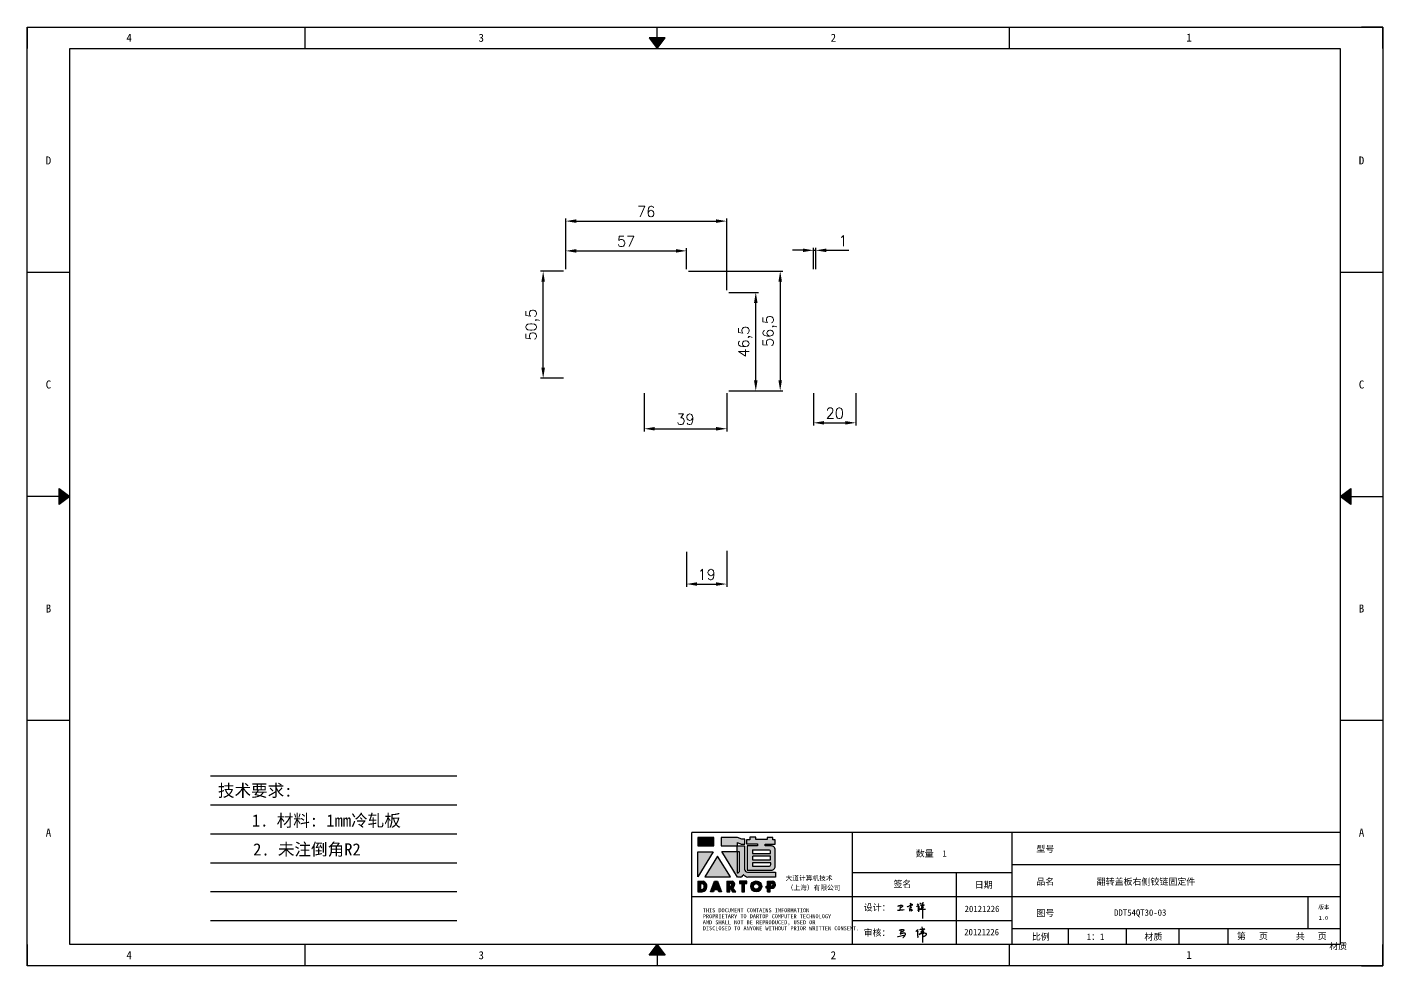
# Model space of a CAD drawing. Header units: millimetres. Extents: x 120943 to 145233, y 4425 to 40233.
# Drawn here: x 130060 to 130700, y 19346 to 19789 of the extents above; entities that cross this region are included whole.
import ezdxf
from ezdxf.enums import TextEntityAlignment as Align

# ---------------------------------------------------------------- set-up
doc = ezdxf.new("R2010")
doc.units = ezdxf.units.MM
doc.linetypes.add('DOT', pattern=[0.25, 0, -0.25])
doc.layers.add('4', color=7, linetype='Continuous')
doc.layers.add('print', color=30, linetype='Continuous')
doc.layers.add('dim', color=2, linetype='Continuous', lineweight=9)
doc.styles.add('Dartop', font='SIMFANG.TTF')
doc.styles.add('HZ', font='SimSun.ttf')
doc.styles.add('hzHT', font='SIMHEI.TTF')
doc.styles.get("Standard").update_dxf_attribs({"font": 'txt', "bigfont": 'gbcbig.shx'})
doc.dimstyles.new('small', dxfattribs={"dimtxt": 5, "dimasz": 5, "dimexe": 1.25, "dimexo": 1, "dimgap": 2, "dimtad": 1, "dimtxsty": 'Standard', "dimcen": 2.5, "dimadec": 0, "dimazin": 0, "dimtfac": 1, "dimtmove": 0, "dimatfit": 3, "dimfxl": 1, "dimarcsym": 0})

# ---------------------------------------------------------------- blocks, each defined once
blk = doc.blocks.new('*D1652')
at = {"layer": 'Defpoints', "color": 0}
for p in [(130431.37, 19617.06, -744.27), (130451.37, 19617.06, -769.27), (130451.37, 19602)]:
    blk.add_point(p, dxfattribs=at)
at = {"layer": 'dim', "color": 0, "lineweight": -2}
for p, q in [((130431.37, 19616.06), (130431.37, 19600.75)), ((130451.37, 19616.06), (130451.37, 19600.75)), ((130436.37, 19602), (130446.37, 19602))]:
    blk.add_line(p, q, dxfattribs=at)
at = {"layer": 'dim', "color": 0}
for points in [[(130436.37, 19602.83), (130436.37, 19601.17), (130431.37, 19602)], [(130446.37, 19602.83), (130446.37, 19601.17), (130451.37, 19602)]]:
    blk.add_solid(points, dxfattribs=at)
at = {"layer": 'dim', "color": 0, "insert": (130441.37, 19606.5), "char_height": 5, "attachment_point": 5}
blk.add_mtext('20', dxfattribs=at)
blk = doc.blocks.new('*D1667')
at = {"layer": 'Defpoints', "color": 0}
for p in [(130371.4, 19542.13, 50.32), (130390.4, 19542.52, 8.82), (130390.4, 19525.88)]:
    blk.add_point(p, dxfattribs=at)
at = {"layer": 'dim', "color": 0, "lineweight": -2}
for p, q in [((130390.4, 19541.52), (130390.4, 19524.63)), ((130371.4, 19541.13), (130371.4, 19524.63)), ((130376.4, 19525.88), (130385.4, 19525.88))]:
    blk.add_line(p, q, dxfattribs=at)
at = {"layer": 'dim', "color": 0}
for points in [[(130376.4, 19526.71), (130376.4, 19525.05), (130371.4, 19525.88)], [(130385.4, 19526.71), (130385.4, 19525.05), (130390.4, 19525.88)]]:
    blk.add_solid(points, dxfattribs=at)
at = {"layer": 'dim', "color": 0, "insert": (130380.9, 19530.38), "char_height": 5, "attachment_point": 5}
blk.add_mtext('19', dxfattribs=at)
blk = doc.blocks.new('*D1654')
at = {"layer": 'Defpoints', "color": 0}
for p in [(130390.4, 19697.21), (130314.4, 19673.56, -11.3), (130390.4, 19663.56, 7.7)]:
    blk.add_point(p, dxfattribs=at)
at = {"layer": 'dim', "color": 0, "lineweight": -2}
for p, q in [((130314.4, 19674.56), (130314.4, 19698.46)), ((130319.4, 19697.21), (130385.4, 19697.21)), ((130390.4, 19664.56), (130390.4, 19698.46))]:
    blk.add_line(p, q, dxfattribs=at)
at = {"layer": 'dim', "color": 0}
for points in [[(130319.4, 19698.05), (130319.4, 19696.38), (130314.4, 19697.21)], [(130385.4, 19698.05), (130385.4, 19696.38), (130390.4, 19697.21)]]:
    blk.add_solid(points, dxfattribs=at)
at = {"layer": 'dim', "color": 0, "insert": (130352.4, 19701.71), "char_height": 5, "attachment_point": 5}
blk.add_mtext('76', dxfattribs=at)
blk = doc.blocks.new('*D1668')
at = {"layer": 'Defpoints', "color": 0}
for p in [(130371.4, 19683.16), (130314.4, 19674.18), (130371.4, 19673.56, -11.3)]:
    blk.add_point(p, dxfattribs=at)
at = {"layer": 'dim', "color": 0, "lineweight": -2}
for p, q in [((130314.4, 19675.18), (130314.4, 19684.41)), ((130319.4, 19683.16), (130366.4, 19683.16)), ((130371.4, 19674.56), (130371.4, 19684.41))]:
    blk.add_line(p, q, dxfattribs=at)
at = {"layer": 'dim', "color": 0}
for points in [[(130319.4, 19683.99), (130319.4, 19682.32), (130314.4, 19683.16)], [(130366.4, 19683.99), (130366.4, 19682.32), (130371.4, 19683.16)]]:
    blk.add_solid(points, dxfattribs=at)
at = {"layer": 'dim', "color": 0, "insert": (130342.9, 19687.66), "char_height": 5, "attachment_point": 5}
blk.add_mtext('57', dxfattribs=at)
blk = doc.blocks.new('*D1655')
at = {"layer": 'Defpoints', "color": 0}
for p in [(130351.4, 19617.06, -11.3), (130390.4, 19617.06, 7.7), (130390.4, 19599.19)]:
    blk.add_point(p, dxfattribs=at)
at = {"layer": 'dim', "color": 0, "lineweight": -2}
for p, q in [((130351.4, 19616.06), (130351.4, 19597.94)), ((130390.4, 19616.06), (130390.4, 19597.94)), ((130356.4, 19599.19), (130385.4, 19599.19))]:
    blk.add_line(p, q, dxfattribs=at)
at = {"layer": 'dim', "color": 0}
for points in [[(130356.4, 19600.02), (130356.4, 19598.36), (130351.4, 19599.19)], [(130385.4, 19600.02), (130385.4, 19598.36), (130390.4, 19599.19)]]:
    blk.add_solid(points, dxfattribs=at)
at = {"layer": 'dim', "color": 0, "insert": (130370.9, 19603.69), "char_height": 5, "attachment_point": 5}
blk.add_mtext('39', dxfattribs=at)
blk = doc.blocks.new('*D1656')
at = {"layer": 'Defpoints', "color": 0}
for p in [(130371.4, 19673.56, -11.3), (130390.4, 19617.06, 7.7), (130415.63, 19617.06)]:
    blk.add_point(p, dxfattribs=at)
at = {"layer": 'dim', "color": 0, "lineweight": -2}
for p, q in [((130372.4, 19673.56), (130416.88, 19673.56)), ((130415.63, 19668.56), (130415.63, 19622.06)), ((130391.4, 19617.06), (130416.88, 19617.06))]:
    blk.add_line(p, q, dxfattribs=at)
at = {"layer": 'dim', "color": 0}
for points in [[(130414.79, 19668.56), (130416.46, 19668.56), (130415.63, 19673.56)], [(130414.79, 19622.06), (130416.46, 19622.06), (130415.63, 19617.06)]]:
    blk.add_solid(points, dxfattribs=at)
at = {"layer": 'dim', "color": 0, "insert": (130410.71, 19645.31), "char_height": 5, "attachment_point": 5, "rotation": 90}
blk.add_mtext('56,5', dxfattribs=at)
blk = doc.blocks.new('*D1657')
at = {"layer": 'Defpoints', "color": 0}
for p in [(130390.4, 19663.56, 7.7), (130404.1, 19663.56), (130390.4, 19617.06, 7.7)]:
    blk.add_point(p, dxfattribs=at)
at = {"layer": 'dim', "color": 0, "lineweight": -2}
for p, q in [((130391.4, 19663.56), (130405.35, 19663.56)), ((130404.1, 19622.06), (130404.1, 19658.56)), ((130391.4, 19617.06), (130405.35, 19617.06))]:
    blk.add_line(p, q, dxfattribs=at)
at = {"layer": 'dim', "color": 0}
for points in [[(130403.27, 19658.56), (130404.93, 19658.56), (130404.1, 19663.56)], [(130403.27, 19622.06), (130404.93, 19622.06), (130404.1, 19617.06)]]:
    blk.add_solid(points, dxfattribs=at)
at = {"layer": 'dim', "color": 0, "insert": (130399.18, 19640.31), "char_height": 5, "attachment_point": 5, "rotation": 90}
blk.add_mtext('46,5', dxfattribs=at)
blk = doc.blocks.new('*D1658')
at = {"layer": 'Defpoints', "color": 0}
for p in [(130303.76, 19673.56), (130314.4, 19673.56, -11.3), (130314.4, 19623.06, -11.3)]:
    blk.add_point(p, dxfattribs=at)
at = {"layer": 'dim', "color": 0, "lineweight": -2}
for p, q in [((130313.4, 19673.56), (130302.51, 19673.56)), ((130303.76, 19628.06), (130303.76, 19668.56)), ((130313.4, 19623.06), (130302.51, 19623.06))]:
    blk.add_line(p, q, dxfattribs=at)
at = {"layer": 'dim', "color": 0}
for points in [[(130302.92, 19668.56), (130304.59, 19668.56), (130303.76, 19673.56)], [(130302.92, 19628.06), (130304.59, 19628.06), (130303.76, 19623.06)]]:
    blk.add_solid(points, dxfattribs=at)
at = {"layer": 'dim', "color": 0, "insert": (130298.84, 19648.31), "char_height": 5, "attachment_point": 5, "rotation": 90}
blk.add_mtext('50,5', dxfattribs=at)
blk = doc.blocks.new('*D1662')
at = {"layer": 'Defpoints', "color": 0}
for p in [(130432.37, 19683.42), (130431.37, 19673.56, -707.27), (130432.37, 19673.56, -707.27)]:
    blk.add_point(p, dxfattribs=at)
at = {"layer": 'dim', "color": 0, "lineweight": -2}
for p, q in [((130426.37, 19683.42), (130421.37, 19683.42)), ((130431.37, 19674.56), (130431.37, 19684.67)), ((130431.37, 19683.42), (130432.37, 19683.42)), ((130432.37, 19674.56), (130432.37, 19684.67)), ((130437.37, 19683.42), (130448.04, 19683.42))]:
    blk.add_line(p, q, dxfattribs=at)
at = {"layer": 'dim', "color": 0}
for points in [[(130426.37, 19684.25), (130426.37, 19682.59), (130431.37, 19683.42)], [(130437.37, 19684.25), (130437.37, 19682.59), (130432.37, 19683.42)]]:
    blk.add_solid(points, dxfattribs=at)
at = {"layer": 'dim', "color": 0, "insert": (130445.21, 19687.92), "char_height": 5, "attachment_point": 5}
blk.add_mtext('1', dxfattribs=at)
blk = doc.blocks.new('*U439')
at = {"color": 254, "linetype": 'Continuous', "extrusion": (0, 0, -1)}
for points in [[(-17, 0.333), (-16.812, 0.25), (-17, 0.5)], [(-17, 0.333), (-17.188, 0.25), (-16.812, 0.25)], [(-17, 0.333), (-17, 0.5), (-17.188, 0.25)]]:
    blk.add_solid(points, dxfattribs=at)
blk = doc.blocks.new('*U438')
at = {"color": 254, "linetype": 'Continuous', "extrusion": (0, 0, -1)}
for points in [[(-33.167, 11), (-33, 11), (-33.25, 11.188)], [(-33.167, 11), (-33.25, 11.188), (-33.25, 10.812)], [(-33.167, 11), (-33.25, 10.812), (-33, 11)]]:
    blk.add_solid(points, dxfattribs=at)
blk = doc.blocks.new('*U440')
at = {"color": 254, "linetype": 'Continuous'}
for points in [[(17, 21.667), (17.188, 21.75), (16.812, 21.75)], [(17, 21.667), (16.812, 21.75), (17, 21.5)], [(17, 21.667), (17, 21.5), (17.188, 21.75)]]:
    blk.add_solid(points, dxfattribs=at)
blk = doc.blocks.new('*U437')
at = {"color": 254, "linetype": 'Continuous', "extrusion": (0, 0, -1)}
for points in [[(-0.833, 11), (-0.75, 10.812), (-0.75, 11.188)], [(-0.833, 11), (-0.75, 11.188), (-1, 11)], [(-0.833, 11), (-1, 11), (-0.75, 10.812)]]:
    blk.add_solid(points, dxfattribs=at)
blk = doc.blocks.new('dadao')
for p, q in [((48, 19.2), (44.9, 10.4)), ((44.9, 10.4), (51.2, 10.4)), ((51.2, 10.4), (48, 19.2))]:
    blk.add_line(p, q)
for points in [[(41.8, 121.6), (41.8, 143.7), (-0.4, 143.7), (-0.4, 121.6), (41.8, 121.6)], [(104.8, 122), (104.8, 130.3), (114.1, 126.3), (124.2, 126.3), (124.2, 139.6), (115.9, 139.6), (105.1, 143.9), (61.5, 143.9)], [(61.7, 144), (61.7, 121.3), (103.9, 121.3)], [(113.4, 38.7), (105.1, 38.7), (63, 106.5), (103.9, 106.5), (103.9, 120.9), (103.9, 121.3)], [(109.7, 53.6), (109.7, 106.2), (104.3, 106.2), (104.3, 50.4), (106.6, 50.4)], [(144.6, 94.4), (144.6, 84.8), (192, 84.8), (192, 94.1), (144.9, 94.1)], [(120.2, 45), (119.5, 45), (119.5, 44.6)], [(0, 28), (0, 0), (11.8, 0)], [(0.1, 28), (14, 28)], [(7.1, 21.8), (7.1, 6.1), (12, 6.1)], [(7.1, 21.8), (11.4, 21.8)], [(76.8, 28.2), (76.8, 0), (84.1, 0), (84.1, 11.1), (91.6, -0.1), (100.3, -0.1), (91.7, 11.1)], [(76.8, 28.2), (90.6, 28.2)], [(84, 22.7), (84, 15.3), (87.2, 15.3)], [(84, 22.7), (87.3, 22.7)], [(183.7, 0), (183.7, 9.6), (180.6, 9.6), (180.6, 14.9), (183.8, 14.9), (183.8, 28.1), (196.1, 28.1), (196.5, 28.1)], [(183.7, 0), (190.9, 0), (190.9, 9.6), (198.8, 9.6)], [(194.9, 22.3), (190.8, 22.3), (190.8, 15), (194.4, 15)]]:
    blk.add_lwpolyline(points)
blk.add_lwpolyline([(137.1, 144.2), (137.1, 137.9), (128.3, 137.9), (128.3, 126.5), (157.3, 126.5), (157.3, 121.5), (130.3, 121.5), (130.3, 57.5), (194.4, 57.5, 0.414214), (204.4, 67.5), (204.4, 111.3, 0.414214), (194.4, 121.3), (177.5, 121.3), (177.5, 126.3), (204.7, 126.3), (204.7, 137.7), (198.2, 137.7), (198.2, 143.9), (183.3, 143.9), (183.3, 138), (153, 138), (153, 144.2), (137.1, 144.2)], format="xyb", close=True)
for points in [[(104.8, 122), (123.4, 122), (123.4, 60, 0.414214), (131.4, 52), (204.8, 52), (204.8, 39.1), (131.7, 39.1)], [(144.3, 110.8), (144.3, 101.8), (192.3, 101.8), (192.3, 105.5, 0.414214), (187.3, 110.5), (144.3, 110.5)], [(144.6, 77), (144.6, 67.5), (187.6, 67.5, 0.414214), (192.6, 72.5), (192.6, 76.4), (144.6, 76.4)]]:
    blk.add_lwpolyline(points, format="xyb")
for points in [[(-0.3, 106.2), (40.4, 106.2), (-0.3, 39.7), (-0.3, 106.2)], [(51.7, 94.1), (18.4, 39.3), (86.2, 39.3)], [(43.8, 28.2), (51.8, 28.2), (62.6, -0.1), (55, -0.1), (53.2, 5), (42.9, 5), (41.1, 0), (33.6, 0)], [(110, 28.1), (110, 21.9), (116, 21.9), (116, -0.1), (123.2, -0.1), (123.2, 22), (129.2, 22), (129.2, 28.1), (110, 28.1)]]:
    blk.add_lwpolyline(points, close=True)
for radius in [14.5, 7.44]:
    blk.add_circle((154.2, 14.2), radius)
for centre, radius, start, end in [((99.2, 60.7), 12.6, 305.6399, 325.969), ((111.6, 46.7), 8.19, 282.9811, 347.6627), ((136, 61.7), 22.9, 226.7358, 259.3209), ((8.5, 13.9), 8.49, 294.2143, 69.7177), ((9.6, 14.2), 14.4, 278.6604, 72.3203), ((86.4, 19), 3.8, 282.527, 76.7196), ((88.6, 19.4), 8.95, 290.6073, 77.2124), ((193.7, 18.7), 3.8, 280.9891, 72.5513), ((195.7, 18.6), 9.51, 288.8959, 85.2442)]:
    blk.add_arc(centre, radius, start, end)
blk = doc.blocks.new('h')
for p, q in [((20768.1, -2360.9), (20773, -2359.1)), ((20769.5, -2366.9), (20769.8, -2370.6)), ((20769.8, -2370.6), (20770.9, -2378)), ((20770.9, -2378), (20771.5, -2370.6)), ((20772.4, -2369.3), (20774.9, -2367.8)), ((20773, -2359.1), (20784.1, -2355.2)), ((20773.3, -2331.8), (20775.3, -2338.7)), ((20789.1, -2340.9), (20773.5, -2331.9)), ((20775.3, -2338.7), (20775.6, -2351.2)), ((20775.6, -2351.2), (20775.5, -2357.3)), ((20782.2, -2369.2), (20780, -2377.1)), ((20780, -2377.1), (20788.3, -2371.3)), ((20780.1, -2366.4), (20780.8, -2366.4)), ((20781.9, -2367.4), (20782.2, -2369.2)), ((20845.7, -2343.5), (20848.4, -2353)), ((20848.9, -2370.3), (20847.9, -2424)), ((20848.4, -2353), (20848.9, -2370.3))]:
    blk.add_line(p, q)
for points in [[(20696.6, -2372.4, 0.002073), (20710.6, -2371.9, 0.016137), (20719.6, -2371.3, 0.008314), (20736.9, -2369.3)], [(20699.1, -2348.2, -0.029745), (20704.6, -2345.4, -0.046842), (20708.4, -2344.2, -0.00919), (20714.3, -2343, -0.018517), (20717.2, -2342.5, -0.037841), (20720.3, -2342.4, -0.039541), (20723.2, -2342.8, -0.149785), (20726, -2344.3, -0.204935), (20726.9, -2346.6, -0.074872), (20726.5, -2348.3, -0.061615), (20725.6, -2350.3, -0.034204), (20723.8, -2352.6, -0.045776), (20722.3, -2354.1, -0.054985), (20720.4, -2355.3, -0.036348), (20717.3, -2356.5, -0.067752), (20715.7, -2356.8, -0.043553), (20713.2, -2356.7)], [(20755, -2351.9, -0.024077), (20759.9, -2350.1, -0.013147), (20768.7, -2346.5, -0.00522), (20775.4, -2344.1, -0.018517), (20777.3, -2343.4, -0.008274), (20786.3, -2341, -0.039541), (20788.3, -2340.8, -0.079216), (20789.4, -2341, -0.204935)], [(20813.5, -2350.1, 0.007348), (20815.9, -2348.7, 0.008421), (20818, -2347.3, 0.009459), (20819.7, -2346.2, -0.016325), (20820.7, -2345.5, -0.173771), (20821.8, -2345.3, -0.085159), (20823.9, -2346, -0.125883), (20826, -2347.9, -0.160659), (20826.6, -2350.1, -0.010447), (20826.5, -2352.3, -0.008247), (20826.2, -2355.1, -0.002698), (20825.3, -2374, 0.001562), (20823.9, -2383.7, 0.016137)], [(20816.8, -2335, -0.053561), (20819.6, -2336.1, -0.075272), (20821.3, -2337.3, -0.005295), (20822.5, -2338.5, -0.009337), (20823.1, -2339.1, -0.026146), (20823.7, -2339.8, -0.016644), (20824.5, -2340.9)], [(20832.1, -2329.2, -0.053561), (20834.9, -2330.3, -0.075272), (20836.7, -2331.5, -0.005295), (20837.8, -2332.6, -0.009337), (20838.5, -2333.3, -0.026146), (20839, -2334, -0.016644), (20839.8, -2335.1)], [(20836, -2343.7, -0.02797), (20842.1, -2342.6, -0.048868), (20845.6, -2342.2, -0.00919), (20851.1, -2341.4, -0.018517), (20853.9, -2341.1, -0.037841), (20856.7, -2341.2, -0.039541), (20859.4, -2341.6, -0.018282), (20840.6, -2354.7, -0.000937)], [(20847.6, -2340.2, 0.021784), (20849.6, -2335.9, 0.028296), (20850.8, -2332.4, 0.008136), (20851.9, -2328.2, 0.028913), (20852.2, -2327, 0.08193), (20852.1, -2325.9, 0.075058), (20851.7, -2324.7, 0.275043)]]:
    blk.add_lwpolyline(points, format="xyb")
for points in [[(20711.3, -2343.5), (20711.3, -2343.5), (20711.5, -2355.8), (20710.7, -2368), (20710.6, -2371.9)], [(20821.5, -2350.6), (20822.4, -2359.2), (20822.2, -2364.9), (20821.7, -2369), (20821.3, -2376.3), (20823.6, -2368.5), (20827.2, -2366.3), (20829.5, -2366.3)], [(20840.6, -2354.7), (20850, -2354.7), (20855, -2354.3), (20845.9, -2361.1), (20840.5, -2364), (20833, -2367.5), (20863.2, -2367.4), (20865.9, -2367.3)]]:
    blk.add_lwpolyline(points)
for centre, radius, start, end in [((20773.7, -2371.2), 2.3, 121.9907, 163.60158), ((20787.5, -2406), 40.3, 100.61827, 108.24823), ((20780.8, -2367.6), 1.15, 9.4675, 90)]:
    blk.add_arc(centre, radius, start, end)

msp = doc.modelspace()

# ---------------------------------------------------------------- hatches: boundary and pattern name
for points in [[(130384.227, 19406.234), (130376.694, 19406.234), (130376.694, 19402.298), (130384.227, 19402.298)], [(130383.985, 19399.544), (130376.714, 19399.544), (130376.714, 19387.673)], [(130386, 19397.39), (130380.057, 19387.594), (130392.159, 19387.594)], [(130399.844, 19385.589), (130396.405, 19385.589), (130396.405, 19384.498), (130397.478, 19384.498), (130397.478, 19380.566), (130398.763, 19380.566), (130398.763, 19384.501), (130399.844, 19384.501)]]:
    msp.add_hatch(color=0).paths.add_polyline_path(points)
h = msp.add_hatch(color=0)
h.paths.add_polyline_path([(130395.486, 19403.842), (130397.148, 19403.124), (130398.946, 19403.124), (130398.946, 19405.503), (130397.463, 19405.503), (130395.531, 19406.266), (130387.787, 19406.266), (130387.787, 19402.243), (130395.321, 19402.243), (130395.321, 19402.161), (130395.321, 19399.589), (130388.015, 19399.589), (130395.53, 19387.495), (130397.018, 19387.495, 0.2793748), (130398.105, 19388.552), (130398.105, 19388.608), (130398.236, 19388.608, 0.1431454), (130400.285, 19387.565), (130413.343, 19387.565), (130413.343, 19389.859), (130400.229, 19389.859, -0.4142136), (130398.801, 19391.287), (130398.801, 19402.37), (130395.486, 19402.37)])
h.paths.add_polyline_path([(130395.397, 19399.538), (130396.355, 19399.538), (130396.355, 19390.151, -0.0889357), (130395.8, 19389.581), (130395.394, 19389.581)], flags=16)
h = msp.add_hatch(color=0)
h.paths.add_polyline_path([(130413.321, 19405.17), (130412.159, 19405.17), (130412.159, 19406.275), (130409.503, 19406.275), (130409.503, 19405.225), (130404.081, 19405.225), (130404.081, 19406.331), (130401.242, 19406.331), (130401.242, 19405.205), (130399.672, 19405.205), (130399.672, 19403.167), (130404.85, 19403.167), (130404.85, 19402.266), (130400.025, 19402.266), (130400.025, 19390.856), (130411.48, 19390.856, 0.4142136), (130413.265, 19392.642), (130413.265, 19400.455, 0.4142136), (130411.48, 19402.241), (130408.452, 19402.241), (130408.452, 19403.125), (130413.321, 19403.125)])
h.paths.add_polyline_path([(130410.215, 19400.307, -0.4142136), (130411.107, 19399.414), (130411.107, 19398.759), (130402.532, 19398.759), (130402.532, 19400.307)], flags=16)
h.paths.add_polyline_path([(130411.052, 19397.378), (130411.052, 19395.72), (130402.587, 19395.72), (130402.587, 19397.378)], flags=16)
h.paths.add_polyline_path([(130411.163, 19394.227), (130411.163, 19393.517, -0.4142136), (130410.27, 19392.625), (130402.587, 19392.625), (130402.587, 19394.227)], flags=16)
h = msp.add_hatch(color=0)
h.paths.add_polyline_path([(130379.262, 19385.571), (130376.767, 19385.571), (130376.767, 19380.581), (130378.868, 19380.581, 0.7930159)])
h.paths.add_polyline_path([(130378.905, 19381.674), (130378.033, 19381.674), (130378.033, 19384.479), (130378.809, 19384.479, -0.6713609)], flags=16)
h = msp.add_hatch(color=0)
h.paths.add_polyline_path([(130386.019, 19385.613), (130384.596, 19385.613), (130382.765, 19380.575), (130384.113, 19380.575), (130384.431, 19381.468), (130386.257, 19381.468), (130386.581, 19380.565), (130387.941, 19380.565)])
h.paths.add_polyline_path([(130385.908, 19382.43), (130384.776, 19382.43), (130385.332, 19384.013)], flags=16)
h = msp.add_hatch(color=0)
h.paths.add_polyline_path([(130392.939, 19385.609), (130390.485, 19385.609), (130390.485, 19380.573), (130391.782, 19380.573), (130391.782, 19382.569), (130393.114, 19380.555), (130394.681, 19380.555), (130393.147, 19382.557, 0.7440549)])
h.paths.add_polyline_path([(130391.77, 19383.315), (130391.77, 19384.637), (130392.349, 19384.637, -0.796809), (130392.341, 19383.315)], flags=16)
h = msp.add_hatch(color=0)
h.paths.add_polyline_path([(130401.714, 19383.109, 1), (130406.886, 19383.109, 1)])
h.paths.add_polyline_path([(130405.628, 19383.109, -1), (130402.972, 19383.109, -1)], flags=16)
h = msp.add_hatch(color=0)
h.paths.add_polyline_path([(130411.846, 19385.597), (130411.772, 19385.597), (130409.585, 19385.597), (130409.585, 19383.247), (130409.004, 19383.247), (130409.004, 19382.292), (130409.575, 19382.292), (130409.575, 19380.581), (130410.852, 19380.581), (130410.852, 19382.299), (130412.255, 19382.299, 0.8123038)])
h.paths.add_polyline_path([(130410.833, 19383.253), (130410.833, 19384.568), (130411.56, 19384.568, -0.7782134), (130411.486, 19383.253)], flags=16)

# ---------------------------------------------------------------- linework, layer by layer
at = {"color": 0, "linetype": 'DOT'}
for p, q in [((130060.203, 19788.792), (130689.996, 19788.792)), ((130060.203, 19355.695), (130060.203, 19778.72)), ((130700.068, 19778.72), (130700.068, 19355.695)), ((130689.996, 19345.623), (130060.203, 19345.623))]:
    msp.add_line(p, q, dxfattribs=at)
at = {"color": 0}
for p, q in [((130060.203, 19788.792), (130060.203, 19778.72)), ((130191.432, 19778.72), (130191.432, 19788.792)), ((130357.62, 19783.756), (130357.62, 19788.792)), ((130523.808, 19778.72), (130523.808, 19788.792)), ((130700.068, 19788.792), (130689.996, 19788.792)), ((130700.068, 19778.72), (130700.068, 19788.792)), ((130080.347, 19355.695), (130080.347, 19778.72)), ((130080.347, 19778.72), (130679.924, 19778.72)), ((130679.924, 19778.72), (130679.924, 19355.695)), ((130080.347, 19672.964), (130060.203, 19672.964)), ((130700.068, 19672.964), (130679.924, 19672.964)), ((130075.311, 19567.208), (130060.203, 19567.208)), ((130684.96, 19567.208), (130700.068, 19567.208)), ((130080.347, 19461.452), (130060.203, 19461.452)), ((130700.068, 19461.452), (130679.924, 19461.452)), ((130679.924, 19408.573), (130373.987, 19408.573)), ((130373.987, 19355.695), (130373.987, 19408.573)), ((130449.527, 19408.573), (130449.527, 19355.695)), ((130525.067, 19355.695), (130525.067, 19408.573)), ((130449.527, 19389.688), (130525.067, 19389.688)), ((130498.628, 19389.688), (130498.628, 19355.695)), ((130525.067, 19393.465), (130679.924, 19393.465)), ((130373.987, 19378.357), (130449.527, 19378.357)), ((130449.527, 19378.357), (130679.924, 19378.357)), ((130664.816, 19363.249), (130664.816, 19378.357)), ((130449.527, 19367.026), (130525.067, 19367.026)), ((130525.067, 19363.249), (130679.924, 19363.249)), ((130551.644, 19355.695), (130551.644, 19363.249)), ((130579.033, 19355.695), (130579.033, 19363.249)), ((130603.932, 19355.695), (130603.932, 19363.249)), ((130627.046, 19355.695), (130627.046, 19363.249)), ((130060.203, 19355.695), (130060.203, 19345.623)), ((130679.924, 19355.695), (130080.347, 19355.695)), ((130191.432, 19345.623), (130191.432, 19355.695)), ((130357.62, 19350.659), (130357.62, 19345.623)), ((130523.808, 19345.623), (130523.808, 19355.695)), ((130700.068, 19345.623), (130700.068, 19355.695)), ((130689.996, 19345.623), (130700.068, 19345.623))]:
    msp.add_line(p, q, dxfattribs=at)
for p, q in [((130482.536, 19363.988), (130482.753, 19362.178)), ((130481.968, 19360.862), (130481.226, 19360.46)), ((130482.502, 19361.147), (130481.968, 19360.862)), ((130481.999, 19361.748), (130482.942, 19361.748)), ((130483.446, 19361.794), (130482.502, 19361.147)), ((130482.788, 19360.841), (130482.708, 19356.681)), ((130482.753, 19362.178), (130482.788, 19360.841)), ((130482.942, 19361.748), (130483.446, 19361.794))]:
    msp.add_line(p, q)
for points in [[(130357.62, 19778.72), (130361.397, 19783.756), (130353.843, 19783.756), (130357.62, 19778.72)], [(130080.347, 19567.208), (130075.311, 19563.431), (130075.311, 19570.985), (130080.347, 19567.208)], [(130679.924, 19567.208), (130684.96, 19570.985), (130684.96, 19563.431), (130679.924, 19567.208)], [(130357.62, 19355.695), (130361.397, 19350.659), (130353.843, 19350.659), (130357.62, 19355.695)]]:
    msp.add_lwpolyline(points, close=True, dxfattribs=at)
for points in [[(130471.793, 19362.401, -0.029745), (130472.224, 19362.617, -0.0468422), (130472.517, 19362.712, -0.0091902), (130472.973, 19362.804, -0.0185172), (130473.202, 19362.837, -0.0378406), (130473.438, 19362.844, -0.0395413), (130473.662, 19362.816, -0.1497852), (130473.881, 19362.697, -0.2049352), (130473.948, 19362.523, -0.0748717), (130473.923, 19362.387, -0.0616146), (130473.848, 19362.235, -0.0342039), (130473.713, 19362.057, -0.0457759), (130473.592, 19361.941, -0.054985), (130473.446, 19361.849, -0.0363479), (130473.204, 19361.753, -0.0677521), (130473.082, 19361.732, -0.0435534), (130472.892, 19361.742)], [(130481.535, 19362.862, -0.0279703), (130482.146, 19362.974, -0.0488679), (130482.499, 19363.012, -0.0091902), (130483.055, 19363.094, -0.0185172), (130483.333, 19363.12, -0.0378406), (130483.619, 19363.114, -0.0395413), (130483.887, 19363.066, -0.0182819), (130481.999, 19361.748, -0.0009369)], [(130481.226, 19360.46, -0.029745), (130481.9, 19360.798, -0.0468422), (130482.356, 19360.945, -0.0091902), (130483.067, 19361.088, -0.0185172), (130483.424, 19361.14, -0.0378406), (130483.792, 19361.152, -0.0395413), (130484.142, 19361.108, -0.1497852), (130484.484, 19360.922, -0.2049352), (130484.589, 19360.651, -0.0748717), (130484.549, 19360.438, -0.0616146), (130484.433, 19360.201, -0.0342039), (130484.222, 19359.923, -0.0457759), (130484.033, 19359.743, -0.054985), (130483.805, 19359.599, -0.0363479), (130483.427, 19359.449, -0.0677521), (130483.238, 19359.416, -0.0435534), (130482.94, 19359.432)]]:
    msp.add_lwpolyline(points, format="xyb")
msp.add_lwpolyline([(130472.745, 19362.76), (130472.745, 19362.76), (130472.6, 19361.875), (130472.362, 19361.043), (130472.207, 19360.532)])
for centre, radius, start, end in [((130453.658, 19389.715), 38.128, 313.366132, 315.296084), ((130470.688, 19360.996), 1.596, 281.076982, 291.212632), ((130435.587, 19503.472), 148.319, 283.91895, 284.971512), ((130474.646, 19356.31), 4.876, 113.202449, 120.017497), ((130473.502, 19358.98), 1.971, 102.47486, 113.202449), ((130476.358, 19346.068), 15.195, 100.36867, 102.47486), ((130473.184, 19360.248), 1.257, 283.816254, 294.030509), ((130474.298, 19357.331), 3.745, 96.125337, 100.36867), ((130473.453, 19359.626), 0.58, 294.836428, 309.901134), ((130465.72, 19366.76), 11.096, 316.919563, 320.58866), ((130474.098, 19359.191), 1.875, 87.457037, 96.125337), ((130474.105, 19359.348), 1.717, 78.399567, 87.457037), ((130472.008, 19361.37), 2.821, 324.094808, 331.378357), ((130474.348, 19360.53), 0.511, 44.324655, 78.399567), ((130474.198, 19360.263), 0.377, 319.573073, 337.48549), ((130473.16, 19361.093), 1.694, 324.910666, 333.348429), ((130473.984, 19360.785), 0.825, 326.76781, 340.871018), ((130474.51, 19360.689), 0.284, 357.998393, 44.324655), ((130474.233, 19360.698), 0.561, 340.871018, 357.998393), ((130476.004, 19368.393), 7.458, 299.265464, 300.9495), ((130492.899, 19305.88), 57.583, 102.46592, 103.2053), ((130600.899, 19341.482), 121.7, 171.410173, 171.768083), ((130480.475, 19361.862), 0.244, 52.375745, 91.291159), ((130266.027, 19368.779), 214.732, 357.565664, 358.057278), ((130480.391, 19361.9), 0.279, 357.196828, 33.705179), ((130474.102, 19362.312), 6.583, 352.912546, 354.802684), ((130476.572, 19362.087), 4.103, 354.802684, 357.196828)]:
    msp.add_arc(centre, radius, start, end)
at = {"layer": 'Defpoints'}
for p, q in [((130146.746, 19435.282), (130263.006, 19435.282)), ((130146.746, 19421.632), (130263.006, 19421.632)), ((130146.746, 19421.632), (130263.006, 19421.632)), ((130146.746, 19407.982), (130263.006, 19407.982)), ((130146.746, 19394.332), (130263.006, 19394.332)), ((130146.746, 19380.682), (130263.006, 19380.682)), ((130146.746, 19367.032), (130263.006, 19367.032))]:
    msp.add_line(p, q, dxfattribs=at)
at = {"layer": 'print'}
msp.add_lwpolyline([(130060.203, 19788.792), (130700.068, 19788.792), (130700.068, 19345.623), (130060.203, 19345.623)], close=True, dxfattribs=at)

# ---------------------------------------------------------------- block references
at = {"color": 0, "linetype": 'Continuous', "xscale": 20.14402654906928, "yscale": 20.14402654906928, "zscale": 20.14402654906928}
for name, p in [('*U440', (130015.171, 19345.623)), ('*U437', (130060.203, 19345.623)), ('*U438', (130015.171, 19345.623)), ('*U439', (130015.171, 19345.623))]:
    msp.add_blockref(name, p, dxfattribs=at)
at = {"color": 0}
for name, p, xscale, yscale, zscale in [('dadao', (130376.767, 19380.581), 0.1785493262164481, 0.1785493262164481, 0.1785493262164481), ('h', (128867.572, 19555.757), 0.07747410198493163, 0.07747410198493163, 0.07747410198493163)]:
    msp.add_blockref(name, p, dxfattribs=dict(at, xscale=xscale, yscale=yscale, zscale=zscale))

# ---------------------------------------------------------------- texts
for s, height, style, p in [('4', 3.777, 'Dartop', (130108.337, 19783.756)), ('3', 3.777, 'Dartop', (130274.526, 19783.756)), ('2', 3.777, 'Dartop', (130440.714, 19783.756)), ('1', 3.777, 'Dartop', (130608.624, 19783.876)), ('D', 3.777, 'Dartop', (130070.275, 19725.842)), ('D', 3.777, 'Dartop', (130689.996, 19725.842)), ('C', 3.777, 'Dartop', (130070.275, 19620.086)), ('C', 3.777, 'Dartop', (130689.996, 19620.086)), ('B', 3.777, 'Dartop', (130070.275, 19514.33)), ('B', 3.777, 'Dartop', (130689.996, 19514.33)), ('A', 3.777, 'Dartop', (130070.275, 19408.573)), ('A', 3.777, 'Dartop', (130689.996, 19408.573)), ('型号', 3.0216, 'hzHT', (130540.744, 19400.888)), ('数量  1', 3.0216, 'hzHT', (130486.891, 19398.669)), ('签名', 3.0216, 'hzHT', (130473.318, 19384.269)), ('日期', 3.0216, 'hzHT', (130511.658, 19383.897)), ('品名', 3.0216, 'hzHT', (130540.744, 19385.376)), ('翻转盖板右侧铰链固定件', 3.0216, 'hzHT', (130588.251, 19385.376)), ('20121226', 3.0216, 'hzHT', (130510.883, 19372.537)), ('图号', 3.0216, 'hzHT', (130540.744, 19370.607)), ('DDT54QT30-03', 3.0216, 'hzHT', (130585.552, 19370.804)), ('版本', 1.8885, 'hzHT', (130672.225, 19373.344)), ('1.0', 1.8885, 'Dartop', (130671.998, 19368.297)), ('20121226', 3.0216, 'hzHT', (130510.703, 19361.573)), ('比例', 3.0216, 'hzHT', (130538.637, 19359.394)), ('1：1', 3.0216, 'hzHT', (130564.436, 19359.394)), ('材质', 3.0216, 'hzHT', (130591.762, 19359.394)), ('第   页', 3.0216, 'hzHT', (130638.504, 19359.707)), ('共   页', 3.0216, 'hzHT', (130666.26, 19359.597)), ('材质', 3.0216, 'hzHT', (130679.002, 19354.918)), ('4', 3.777, 'Dartop', (130108.337, 19350.659)), ('3', 3.777, 'Dartop', (130274.526, 19350.659)), ('2', 3.777, 'Dartop', (130440.714, 19350.659)), ('1', 3.777, 'Dartop', (130608.624, 19350.779))]:
    msp.add_text(s, height=height, dxfattribs=dict(at, style=style)).set_placement(p, align=Align.MIDDLE_CENTER)
at = {"style": 'HZ'}
for s, p in [('技术要求:', (130167.86, 19428.393)), ('     1. 材料: 1mm冷轧板  ', (130195.576, 19414.272)), ('2. 未注倒角R2       ', (130205.906, 19400.622))]:
    msp.add_text(s, height=5.733, dxfattribs=at).set_placement(p, align=Align.MIDDLE_CENTER)
at = {"color": 0, "style": 'hzHT'}
for s, height, p in [('设计：', 3.0216, (130455.013, 19371.68)), ('THIS DOCUMENT CONTAINS INFORMATION', 1.8885, (130379.085, 19370.936)), ('PROPRIETARY TO DARTOP COMPUTER TECHNOLOGY', 1.8885, (130379.085, 19368.103)), ('AND SHALL NOT BE REPRODUCED, USED OR', 1.8885, (130379.085, 19365.27)), ('DISCLOSED TO ANYONE WITHOUT PRIOR WRITTEN CONSENT.', 1.8885, (130379.085, 19362.438)), ('审核：', 3.0216, (130454.968, 19359.781))]:
    msp.add_text(s, height=height, dxfattribs=at).set_placement(p)
at = {"layer": '4', "color": 0, "style": 'hzHT'}
for s, p in [('大道计算机技术', (130418.145, 19385.936)), ('（上海）有限公司', (130418.715, 19381.419))]:
    msp.add_text(s, height=2.2662, dxfattribs=at).set_placement(p)

# ---------------------------------------------------------------- dimensions: what is measured, and where the dimension line sits
at = {"layer": 'dim'}
for base, p1, p2, angle, picture, middle in [((130390.403, 19697.214, -6.695), (130314.403, 19673.556, -18), (130390.403, 19663.556, 1), 180, '*D1654', (130352.403, 19701.714, -6.695)), ((130432.373, 19683.419, -6.695), (130431.373, 19673.556, -713.969), (130432.373, 19673.556, -713.969), 180, '*D1662', (130445.206, 19687.919, -6.695)), ((130303.758, 19673.556, -6.695), (130314.403, 19623.056, -18), (130314.403, 19673.556, -18), 270, '*D1658', (130298.842, 19648.306, -6.695)), ((130415.625, 19617.056, -6.695), (130371.403, 19673.556, -18), (130390.403, 19617.056, 1), 90, '*D1656', (130410.709, 19645.306, -6.695)), ((130404.102, 19663.556, -6.695), (130390.403, 19617.056, 1), (130390.403, 19663.556, 1), 90, '*D1657', (130399.185, 19640.306, -6.695))]:
    dim = msp.add_linear_dim(base=base, p1=p1, p2=p2, angle=angle, dimstyle='small', override={"dimpost": '\\X'}, dxfattribs=at)
    dim.commit()
    dim.dimension.update_dxf_attribs({"geometry": picture, "text_midpoint": middle})
for base, p1, p2, picture, middle in [((130371.403, 19683.157, -6.695), (130314.403, 19674.181, -6.695), (130371.403, 19673.556, -18), '*D1668', (130342.903, 19687.657, -6.695)), ((130390.403, 19599.191, -6.695), (130351.403, 19617.056, -18), (130390.403, 19617.056, 1), '*D1655', (130370.903, 19603.691, -6.695)), ((130451.373, 19602, -6.695), (130431.373, 19617.056, -750.969), (130451.373, 19617.056, -775.969), '*D1652', (130441.373, 19606.5, -6.695)), ((130390.403, 19525.88, -6.695), (130371.403, 19542.126, 43.621), (130390.403, 19542.522, 2.121), '*D1667', (130380.903, 19530.38, -6.695))]:
    dim = msp.add_linear_dim(base=base, p1=p1, p2=p2, dimstyle='small', override={"dimpost": '\\X'}, dxfattribs=at)
    dim.commit()
    dim.dimension.update_dxf_attribs({"geometry": picture, "text_midpoint": middle})

doc.saveas('drawing.dxf')
